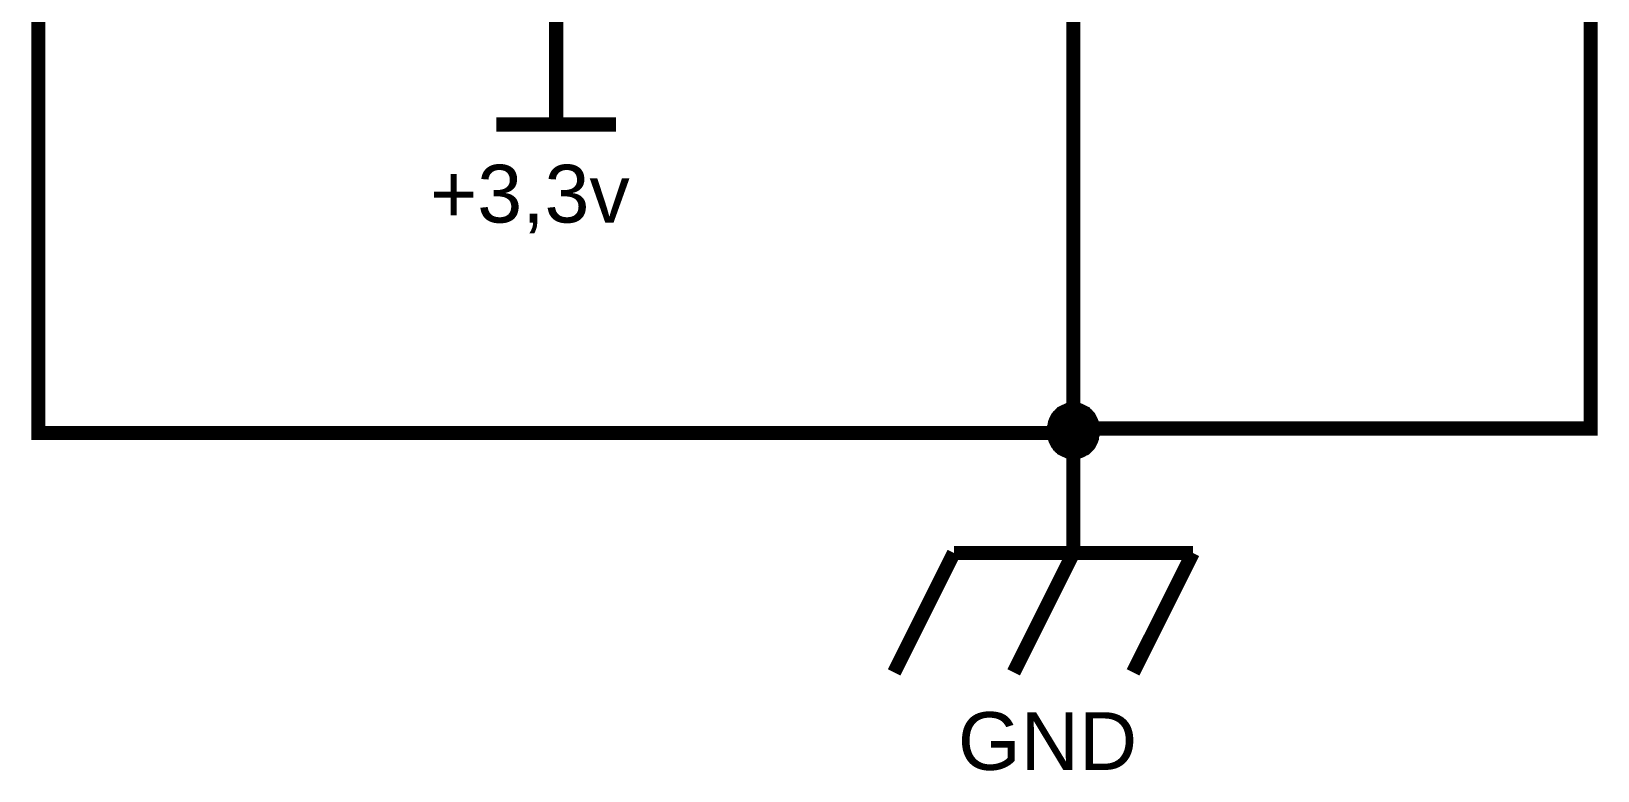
# Model space of a CAD drawing. Header units: millimetres. Extents: x 0 to 594, y 0 to 420.
# Drawn here: x 258.23 to 291.53, y 68.01 to 83.74 of the extents above; entities that cross this region are included whole.
import ezdxf

# ---------------------------------------------------------------- set-up
doc = ezdxf.new("R2010")
doc.units = ezdxf.units.MM
doc.layers.add('Sheet', color=255, linetype='Continuous')
doc.styles.get("Standard").update_dxf_attribs({"font": 'arial.ttf'})

msp = doc.modelspace()

# ---------------------------------------------------------------- linework, layer by layer
at = {"layer": 'Sheet', "color": 0}
for points, const_width in [([(258.383, 84.298), (258.383, 75.197), (280.385, 75.197), (280.385, 75.197), (280.385, 75.292), (291.38, 75.292), (291.38, 84.298)], 0.3), ([(269.389, 84.298), (269.389, 81.758)], 0.3), ([(280.385, 84.298), (280.385, 75.292)], 0.3), ([(268.119, 81.758), (270.659, 81.758)], 0.3), ([(279.877, 75.292), (279.877, 75.324), (279.877, 75.345), (279.887, 75.366), (279.887, 75.398), (279.898, 75.419), (279.898, 75.44), (279.909, 75.472), (279.919, 75.493), (279.93, 75.514), (279.94, 75.535), (279.951, 75.556), (279.961, 75.578), (279.983, 75.599), (279.993, 75.62), (280.014, 75.63), (280.025, 75.652), (280.046, 75.673), (280.067, 75.683), (280.078, 75.705), (280.099, 75.715), (280.12, 75.726), (280.141, 75.736), (280.163, 75.747), (280.194, 75.757), (280.215, 75.768), (280.237, 75.779), (280.258, 75.789), (280.279, 75.789), (280.311, 75.789), (280.332, 75.8), (280.364, 75.8), (280.385, 75.8)], 0.0991), ([(279.877, 75.292), (279.877, 75.324), (279.877, 75.345), (279.887, 75.366), (279.887, 75.398), (279.898, 75.419), (279.898, 75.44), (279.909, 75.472), (279.919, 75.493), (279.93, 75.514), (279.94, 75.535), (279.951, 75.556), (279.961, 75.578), (279.983, 75.599), (279.993, 75.62), (280.014, 75.63), (280.025, 75.652), (280.046, 75.673), (280.067, 75.683), (280.078, 75.705), (280.099, 75.715), (280.12, 75.726), (280.141, 75.736), (280.163, 75.747), (280.194, 75.757), (280.215, 75.768), (280.237, 75.779), (280.258, 75.789), (280.279, 75.789), (280.311, 75.789), (280.332, 75.8), (280.364, 75.8), (280.385, 75.8)], 0.0991), ([(279.877, 75.292), (279.877, 75.324), (279.877, 75.345), (279.887, 75.366), (279.887, 75.398), (279.898, 75.419), (279.898, 75.44), (279.909, 75.472), (279.919, 75.493), (279.93, 75.514), (279.94, 75.535), (279.951, 75.556), (279.961, 75.578), (279.983, 75.599), (279.993, 75.62), (280.014, 75.63), (280.025, 75.652), (280.046, 75.673), (280.067, 75.683), (280.078, 75.705), (280.099, 75.715), (280.12, 75.726), (280.141, 75.736), (280.163, 75.747), (280.194, 75.757), (280.215, 75.768), (280.237, 75.779), (280.258, 75.789), (280.279, 75.789), (280.311, 75.789), (280.332, 75.8), (280.364, 75.8), (280.385, 75.8)], 0.0991), ([(279.877, 75.292), (279.877, 75.324), (279.877, 75.345), (279.887, 75.366), (279.887, 75.398), (279.898, 75.419), (279.898, 75.44), (279.909, 75.472), (279.919, 75.493), (279.93, 75.514), (279.94, 75.535), (279.951, 75.556), (279.961, 75.578), (279.983, 75.599), (279.993, 75.62), (280.014, 75.63), (280.025, 75.652), (280.046, 75.673), (280.067, 75.683), (280.078, 75.705), (280.099, 75.715), (280.12, 75.726), (280.141, 75.736), (280.163, 75.747), (280.194, 75.757), (280.215, 75.768), (280.237, 75.779), (280.258, 75.789), (280.279, 75.789), (280.311, 75.789), (280.332, 75.8), (280.364, 75.8), (280.385, 75.8)], 0.0991), ([(279.877, 75.292), (279.877, 75.324), (279.877, 75.345), (279.887, 75.366), (279.887, 75.398), (279.898, 75.419), (279.898, 75.44), (279.909, 75.472), (279.919, 75.493), (279.93, 75.514), (279.94, 75.535), (279.951, 75.556), (279.961, 75.578), (279.983, 75.599), (279.993, 75.62), (280.014, 75.63), (280.025, 75.652), (280.046, 75.673), (280.067, 75.683), (280.078, 75.705), (280.099, 75.715), (280.12, 75.726), (280.141, 75.736), (280.163, 75.747), (280.194, 75.757), (280.215, 75.768), (280.237, 75.779), (280.258, 75.789), (280.279, 75.789), (280.311, 75.789), (280.332, 75.8), (280.364, 75.8), (280.385, 75.8)], 0.0991), ([(279.877, 75.292), (279.877, 75.324), (279.877, 75.345), (279.887, 75.366), (279.887, 75.398), (279.898, 75.419), (279.898, 75.44), (279.909, 75.472), (279.919, 75.493), (279.93, 75.514), (279.94, 75.535), (279.951, 75.556), (279.961, 75.578), (279.983, 75.599), (279.993, 75.62), (280.014, 75.63), (280.025, 75.652), (280.046, 75.673), (280.067, 75.683), (280.078, 75.705), (280.099, 75.715), (280.12, 75.726), (280.141, 75.736), (280.163, 75.747), (280.194, 75.757), (280.215, 75.768), (280.237, 75.779), (280.258, 75.789), (280.279, 75.789), (280.311, 75.789), (280.332, 75.8), (280.364, 75.8), (280.385, 75.8)], 0.0991), ([(279.877, 75.292), (279.877, 75.324), (279.877, 75.345), (279.887, 75.366), (279.887, 75.398), (279.898, 75.419), (279.898, 75.44), (279.909, 75.472), (279.919, 75.493), (279.93, 75.514), (279.94, 75.535), (279.951, 75.556), (279.961, 75.578), (279.983, 75.599), (279.993, 75.62), (280.014, 75.63), (280.025, 75.652), (280.046, 75.673), (280.067, 75.683), (280.078, 75.705), (280.099, 75.715), (280.12, 75.726), (280.141, 75.736), (280.163, 75.747), (280.194, 75.757), (280.215, 75.768), (280.237, 75.779), (280.258, 75.789), (280.279, 75.789), (280.311, 75.789), (280.332, 75.8), (280.364, 75.8), (280.385, 75.8)], 0.0991), ([(279.877, 75.292), (279.877, 75.324), (279.877, 75.345), (279.887, 75.366), (279.887, 75.398), (279.898, 75.419), (279.898, 75.44), (279.909, 75.472), (279.919, 75.493), (279.93, 75.514), (279.94, 75.535), (279.951, 75.556), (279.961, 75.578), (279.983, 75.599), (279.993, 75.62), (280.014, 75.63), (280.025, 75.652), (280.046, 75.673), (280.067, 75.683), (280.078, 75.705), (280.099, 75.715), (280.12, 75.726), (280.141, 75.736), (280.163, 75.747), (280.194, 75.757), (280.215, 75.768), (280.237, 75.779), (280.258, 75.789), (280.279, 75.789), (280.311, 75.789), (280.332, 75.8), (280.364, 75.8), (280.385, 75.8)], 0.0991), ([(279.877, 75.197), (279.877, 75.218), (279.877, 75.249), (279.887, 75.271), (279.887, 75.302), (279.898, 75.324), (279.898, 75.345), (279.909, 75.366), (279.919, 75.387), (279.93, 75.419), (279.94, 75.44), (279.951, 75.461), (279.961, 75.482), (279.983, 75.503), (279.993, 75.514), (280.014, 75.535), (280.025, 75.556), (280.046, 75.567), (280.067, 75.588), (280.078, 75.599), (280.099, 75.62), (280.12, 75.63), (280.141, 75.641), (280.163, 75.652), (280.194, 75.662), (280.215, 75.673), (280.237, 75.683), (280.258, 75.683), (280.279, 75.694), (280.311, 75.694), (280.332, 75.705), (280.364, 75.705), (280.385, 75.705)], 0.0991), ([(279.877, 75.197), (279.877, 75.218), (279.877, 75.249), (279.887, 75.271), (279.887, 75.302), (279.898, 75.324), (279.898, 75.345), (279.909, 75.366), (279.919, 75.387), (279.93, 75.419), (279.94, 75.44), (279.951, 75.461), (279.961, 75.482), (279.983, 75.503), (279.993, 75.514), (280.014, 75.535), (280.025, 75.556), (280.046, 75.567), (280.067, 75.588), (280.078, 75.599), (280.099, 75.62), (280.12, 75.63), (280.141, 75.641), (280.163, 75.652), (280.194, 75.662), (280.215, 75.673), (280.237, 75.683), (280.258, 75.683), (280.279, 75.694), (280.311, 75.694), (280.332, 75.705), (280.364, 75.705), (280.385, 75.705)], 0.0991), ([(279.877, 75.197), (279.877, 75.218), (279.877, 75.249), (279.887, 75.271), (279.887, 75.302), (279.898, 75.324), (279.898, 75.345), (279.909, 75.366), (279.919, 75.387), (279.93, 75.419), (279.94, 75.44), (279.951, 75.461), (279.961, 75.482), (279.983, 75.503), (279.993, 75.514), (280.014, 75.535), (280.025, 75.556), (280.046, 75.567), (280.067, 75.588), (280.078, 75.599), (280.099, 75.62), (280.12, 75.63), (280.141, 75.641), (280.163, 75.652), (280.194, 75.662), (280.215, 75.673), (280.237, 75.683), (280.258, 75.683), (280.279, 75.694), (280.311, 75.694), (280.332, 75.705), (280.364, 75.705), (280.385, 75.705)], 0.0991), ([(279.877, 75.197), (279.877, 75.218), (279.877, 75.249), (279.887, 75.271), (279.887, 75.302), (279.898, 75.324), (279.898, 75.345), (279.909, 75.366), (279.919, 75.387), (279.93, 75.419), (279.94, 75.44), (279.951, 75.461), (279.961, 75.482), (279.983, 75.503), (279.993, 75.514), (280.014, 75.535), (280.025, 75.556), (280.046, 75.567), (280.067, 75.588), (280.078, 75.599), (280.099, 75.62), (280.12, 75.63), (280.141, 75.641), (280.163, 75.652), (280.194, 75.662), (280.215, 75.673), (280.237, 75.683), (280.258, 75.683), (280.279, 75.694), (280.311, 75.694), (280.332, 75.705), (280.364, 75.705), (280.385, 75.705)], 0.0991), ([(279.877, 75.197), (279.877, 75.218), (279.877, 75.249), (279.887, 75.271), (279.887, 75.302), (279.898, 75.324), (279.898, 75.345), (279.909, 75.366), (279.919, 75.387), (279.93, 75.419), (279.94, 75.44), (279.951, 75.461), (279.961, 75.482), (279.983, 75.503), (279.993, 75.514), (280.014, 75.535), (280.025, 75.556), (280.046, 75.567), (280.067, 75.588), (280.078, 75.599), (280.099, 75.62), (280.12, 75.63), (280.141, 75.641), (280.163, 75.652), (280.194, 75.662), (280.215, 75.673), (280.237, 75.683), (280.258, 75.683), (280.279, 75.694), (280.311, 75.694), (280.332, 75.705), (280.364, 75.705), (280.385, 75.705)], 0.0991), ([(279.877, 75.197), (279.877, 75.218), (279.877, 75.249), (279.887, 75.271), (279.887, 75.302), (279.898, 75.324), (279.898, 75.345), (279.909, 75.366), (279.919, 75.387), (279.93, 75.419), (279.94, 75.44), (279.951, 75.461), (279.961, 75.482), (279.983, 75.503), (279.993, 75.514), (280.014, 75.535), (280.025, 75.556), (280.046, 75.567), (280.067, 75.588), (280.078, 75.599), (280.099, 75.62), (280.12, 75.63), (280.141, 75.641), (280.163, 75.652), (280.194, 75.662), (280.215, 75.673), (280.237, 75.683), (280.258, 75.683), (280.279, 75.694), (280.311, 75.694), (280.332, 75.705), (280.364, 75.705), (280.385, 75.705)], 0.0991), ([(279.877, 75.197), (279.877, 75.218), (279.877, 75.249), (279.887, 75.271), (279.887, 75.302), (279.898, 75.324), (279.898, 75.345), (279.909, 75.366), (279.919, 75.387), (279.93, 75.419), (279.94, 75.44), (279.951, 75.461), (279.961, 75.482), (279.983, 75.503), (279.993, 75.514), (280.014, 75.535), (280.025, 75.556), (280.046, 75.567), (280.067, 75.588), (280.078, 75.599), (280.099, 75.62), (280.12, 75.63), (280.141, 75.641), (280.163, 75.652), (280.194, 75.662), (280.215, 75.673), (280.237, 75.683), (280.258, 75.683), (280.279, 75.694), (280.311, 75.694), (280.332, 75.705), (280.364, 75.705), (280.385, 75.705)], 0.0991), ([(279.877, 75.197), (279.877, 75.218), (279.877, 75.249), (279.887, 75.271), (279.887, 75.302), (279.898, 75.324), (279.898, 75.345), (279.909, 75.366), (279.919, 75.387), (279.93, 75.419), (279.94, 75.44), (279.951, 75.461), (279.961, 75.482), (279.983, 75.503), (279.993, 75.514), (280.014, 75.535), (280.025, 75.556), (280.046, 75.567), (280.067, 75.588), (280.078, 75.599), (280.099, 75.62), (280.12, 75.63), (280.141, 75.641), (280.163, 75.652), (280.194, 75.662), (280.215, 75.673), (280.237, 75.683), (280.258, 75.683), (280.279, 75.694), (280.311, 75.694), (280.332, 75.705), (280.364, 75.705), (280.385, 75.705)], 0.0991), ([(280.385, 75.8), (280.385, 75.8)], 0.0991), ([(280.385, 75.8), (280.417, 75.8), (280.438, 75.8), (280.459, 75.789), (280.491, 75.789), (280.512, 75.789), (280.533, 75.779), (280.565, 75.768), (280.586, 75.757), (280.607, 75.747), (280.628, 75.736), (280.649, 75.726), (280.671, 75.715), (280.692, 75.705), (280.713, 75.683), (280.723, 75.673), (280.745, 75.652), (280.766, 75.63), (280.776, 75.62), (280.797, 75.599), (280.808, 75.578), (280.819, 75.556), (280.829, 75.535), (280.84, 75.514), (280.85, 75.493), (280.861, 75.472), (280.872, 75.44), (280.882, 75.419), (280.882, 75.398), (280.882, 75.366), (280.893, 75.345), (280.893, 75.324), (280.893, 75.292)], 0.0991), ([(280.385, 75.8), (280.385, 75.8)], 0.0991), ([(280.385, 75.8), (280.417, 75.8), (280.438, 75.8), (280.459, 75.789), (280.491, 75.789), (280.512, 75.789), (280.533, 75.779), (280.565, 75.768), (280.586, 75.757), (280.607, 75.747), (280.628, 75.736), (280.649, 75.726), (280.671, 75.715), (280.692, 75.705), (280.713, 75.683), (280.723, 75.673), (280.745, 75.652), (280.766, 75.63), (280.776, 75.62), (280.797, 75.599), (280.808, 75.578), (280.819, 75.556), (280.829, 75.535), (280.84, 75.514), (280.85, 75.493), (280.861, 75.472), (280.872, 75.44), (280.882, 75.419), (280.882, 75.398), (280.882, 75.366), (280.893, 75.345), (280.893, 75.324), (280.893, 75.292)], 0.0991), ([(280.385, 75.8), (280.385, 75.8)], 0.0991), ([(280.385, 75.8), (280.417, 75.8), (280.438, 75.8), (280.459, 75.789), (280.491, 75.789), (280.512, 75.789), (280.533, 75.779), (280.565, 75.768), (280.586, 75.757), (280.607, 75.747), (280.628, 75.736), (280.649, 75.726), (280.671, 75.715), (280.692, 75.705), (280.713, 75.683), (280.723, 75.673), (280.745, 75.652), (280.766, 75.63), (280.776, 75.62), (280.797, 75.599), (280.808, 75.578), (280.819, 75.556), (280.829, 75.535), (280.84, 75.514), (280.85, 75.493), (280.861, 75.472), (280.872, 75.44), (280.882, 75.419), (280.882, 75.398), (280.882, 75.366), (280.893, 75.345), (280.893, 75.324), (280.893, 75.292)], 0.0991), ([(280.385, 75.8), (280.385, 75.8)], 0.0991), ([(280.385, 75.8), (280.417, 75.8), (280.438, 75.8), (280.459, 75.789), (280.491, 75.789), (280.512, 75.789), (280.533, 75.779), (280.565, 75.768), (280.586, 75.757), (280.607, 75.747), (280.628, 75.736), (280.649, 75.726), (280.671, 75.715), (280.692, 75.705), (280.713, 75.683), (280.723, 75.673), (280.745, 75.652), (280.766, 75.63), (280.776, 75.62), (280.797, 75.599), (280.808, 75.578), (280.819, 75.556), (280.829, 75.535), (280.84, 75.514), (280.85, 75.493), (280.861, 75.472), (280.872, 75.44), (280.882, 75.419), (280.882, 75.398), (280.882, 75.366), (280.893, 75.345), (280.893, 75.324), (280.893, 75.292)], 0.0991), ([(280.385, 75.8), (280.385, 75.8)], 0.0991), ([(280.385, 75.8), (280.417, 75.8), (280.438, 75.8), (280.459, 75.789), (280.491, 75.789), (280.512, 75.789), (280.533, 75.779), (280.565, 75.768), (280.586, 75.757), (280.607, 75.747), (280.628, 75.736), (280.649, 75.726), (280.671, 75.715), (280.692, 75.705), (280.713, 75.683), (280.723, 75.673), (280.745, 75.652), (280.766, 75.63), (280.776, 75.62), (280.797, 75.599), (280.808, 75.578), (280.819, 75.556), (280.829, 75.535), (280.84, 75.514), (280.85, 75.493), (280.861, 75.472), (280.872, 75.44), (280.882, 75.419), (280.882, 75.398), (280.882, 75.366), (280.893, 75.345), (280.893, 75.324), (280.893, 75.292)], 0.0991), ([(280.385, 75.8), (280.385, 75.8)], 0.0991), ([(280.385, 75.8), (280.417, 75.8), (280.438, 75.8), (280.459, 75.789), (280.491, 75.789), (280.512, 75.789), (280.533, 75.779), (280.565, 75.768), (280.586, 75.757), (280.607, 75.747), (280.628, 75.736), (280.649, 75.726), (280.671, 75.715), (280.692, 75.705), (280.713, 75.683), (280.723, 75.673), (280.745, 75.652), (280.766, 75.63), (280.776, 75.62), (280.797, 75.599), (280.808, 75.578), (280.819, 75.556), (280.829, 75.535), (280.84, 75.514), (280.85, 75.493), (280.861, 75.472), (280.872, 75.44), (280.882, 75.419), (280.882, 75.398), (280.882, 75.366), (280.893, 75.345), (280.893, 75.324), (280.893, 75.292)], 0.0991), ([(280.385, 75.8), (280.385, 75.8)], 0.0991), ([(280.385, 75.8), (280.417, 75.8), (280.438, 75.8), (280.459, 75.789), (280.491, 75.789), (280.512, 75.789), (280.533, 75.779), (280.565, 75.768), (280.586, 75.757), (280.607, 75.747), (280.628, 75.736), (280.649, 75.726), (280.671, 75.715), (280.692, 75.705), (280.713, 75.683), (280.723, 75.673), (280.745, 75.652), (280.766, 75.63), (280.776, 75.62), (280.797, 75.599), (280.808, 75.578), (280.819, 75.556), (280.829, 75.535), (280.84, 75.514), (280.85, 75.493), (280.861, 75.472), (280.872, 75.44), (280.882, 75.419), (280.882, 75.398), (280.882, 75.366), (280.893, 75.345), (280.893, 75.324), (280.893, 75.292)], 0.0991), ([(280.385, 75.8), (280.385, 75.8)], 0.0991), ([(280.385, 75.8), (280.417, 75.8), (280.438, 75.8), (280.459, 75.789), (280.491, 75.789), (280.512, 75.789), (280.533, 75.779), (280.565, 75.768), (280.586, 75.757), (280.607, 75.747), (280.628, 75.736), (280.649, 75.726), (280.671, 75.715), (280.692, 75.705), (280.713, 75.683), (280.723, 75.673), (280.745, 75.652), (280.766, 75.63), (280.776, 75.62), (280.797, 75.599), (280.808, 75.578), (280.819, 75.556), (280.829, 75.535), (280.84, 75.514), (280.85, 75.493), (280.861, 75.472), (280.872, 75.44), (280.882, 75.419), (280.882, 75.398), (280.882, 75.366), (280.893, 75.345), (280.893, 75.324), (280.893, 75.292)], 0.0991), ([(280.385, 75.705), (280.385, 75.705)], 0.0991), ([(280.385, 75.705), (280.417, 75.705), (280.438, 75.705), (280.459, 75.694), (280.491, 75.694), (280.512, 75.683), (280.533, 75.683), (280.565, 75.673), (280.586, 75.662), (280.607, 75.652), (280.628, 75.641), (280.649, 75.63), (280.671, 75.62), (280.692, 75.599), (280.713, 75.588), (280.723, 75.567), (280.745, 75.556), (280.766, 75.535), (280.776, 75.514), (280.797, 75.503), (280.808, 75.482), (280.819, 75.461), (280.829, 75.44), (280.84, 75.419), (280.85, 75.387), (280.861, 75.366), (280.872, 75.345), (280.882, 75.324), (280.882, 75.302), (280.882, 75.271), (280.893, 75.249), (280.893, 75.218), (280.893, 75.197)], 0.0991), ([(280.385, 75.705), (280.385, 75.705)], 0.0991), ([(280.385, 75.705), (280.417, 75.705), (280.438, 75.705), (280.459, 75.694), (280.491, 75.694), (280.512, 75.683), (280.533, 75.683), (280.565, 75.673), (280.586, 75.662), (280.607, 75.652), (280.628, 75.641), (280.649, 75.63), (280.671, 75.62), (280.692, 75.599), (280.713, 75.588), (280.723, 75.567), (280.745, 75.556), (280.766, 75.535), (280.776, 75.514), (280.797, 75.503), (280.808, 75.482), (280.819, 75.461), (280.829, 75.44), (280.84, 75.419), (280.85, 75.387), (280.861, 75.366), (280.872, 75.345), (280.882, 75.324), (280.882, 75.302), (280.882, 75.271), (280.893, 75.249), (280.893, 75.218), (280.893, 75.197)], 0.0991), ([(280.385, 75.705), (280.385, 75.705)], 0.0991), ([(280.385, 75.705), (280.417, 75.705), (280.438, 75.705), (280.459, 75.694), (280.491, 75.694), (280.512, 75.683), (280.533, 75.683), (280.565, 75.673), (280.586, 75.662), (280.607, 75.652), (280.628, 75.641), (280.649, 75.63), (280.671, 75.62), (280.692, 75.599), (280.713, 75.588), (280.723, 75.567), (280.745, 75.556), (280.766, 75.535), (280.776, 75.514), (280.797, 75.503), (280.808, 75.482), (280.819, 75.461), (280.829, 75.44), (280.84, 75.419), (280.85, 75.387), (280.861, 75.366), (280.872, 75.345), (280.882, 75.324), (280.882, 75.302), (280.882, 75.271), (280.893, 75.249), (280.893, 75.218), (280.893, 75.197)], 0.0991), ([(280.385, 75.705), (280.385, 75.705)], 0.0991), ([(280.385, 75.705), (280.417, 75.705), (280.438, 75.705), (280.459, 75.694), (280.491, 75.694), (280.512, 75.683), (280.533, 75.683), (280.565, 75.673), (280.586, 75.662), (280.607, 75.652), (280.628, 75.641), (280.649, 75.63), (280.671, 75.62), (280.692, 75.599), (280.713, 75.588), (280.723, 75.567), (280.745, 75.556), (280.766, 75.535), (280.776, 75.514), (280.797, 75.503), (280.808, 75.482), (280.819, 75.461), (280.829, 75.44), (280.84, 75.419), (280.85, 75.387), (280.861, 75.366), (280.872, 75.345), (280.882, 75.324), (280.882, 75.302), (280.882, 75.271), (280.893, 75.249), (280.893, 75.218), (280.893, 75.197)], 0.0991), ([(280.385, 75.705), (280.385, 75.705)], 0.0991), ([(280.385, 75.705), (280.417, 75.705), (280.438, 75.705), (280.459, 75.694), (280.491, 75.694), (280.512, 75.683), (280.533, 75.683), (280.565, 75.673), (280.586, 75.662), (280.607, 75.652), (280.628, 75.641), (280.649, 75.63), (280.671, 75.62), (280.692, 75.599), (280.713, 75.588), (280.723, 75.567), (280.745, 75.556), (280.766, 75.535), (280.776, 75.514), (280.797, 75.503), (280.808, 75.482), (280.819, 75.461), (280.829, 75.44), (280.84, 75.419), (280.85, 75.387), (280.861, 75.366), (280.872, 75.345), (280.882, 75.324), (280.882, 75.302), (280.882, 75.271), (280.893, 75.249), (280.893, 75.218), (280.893, 75.197)], 0.0991), ([(280.385, 75.705), (280.385, 75.705)], 0.0991), ([(280.385, 75.705), (280.417, 75.705), (280.438, 75.705), (280.459, 75.694), (280.491, 75.694), (280.512, 75.683), (280.533, 75.683), (280.565, 75.673), (280.586, 75.662), (280.607, 75.652), (280.628, 75.641), (280.649, 75.63), (280.671, 75.62), (280.692, 75.599), (280.713, 75.588), (280.723, 75.567), (280.745, 75.556), (280.766, 75.535), (280.776, 75.514), (280.797, 75.503), (280.808, 75.482), (280.819, 75.461), (280.829, 75.44), (280.84, 75.419), (280.85, 75.387), (280.861, 75.366), (280.872, 75.345), (280.882, 75.324), (280.882, 75.302), (280.882, 75.271), (280.893, 75.249), (280.893, 75.218), (280.893, 75.197)], 0.0991), ([(280.385, 75.705), (280.385, 75.705)], 0.0991), ([(280.385, 75.705), (280.417, 75.705), (280.438, 75.705), (280.459, 75.694), (280.491, 75.694), (280.512, 75.683), (280.533, 75.683), (280.565, 75.673), (280.586, 75.662), (280.607, 75.652), (280.628, 75.641), (280.649, 75.63), (280.671, 75.62), (280.692, 75.599), (280.713, 75.588), (280.723, 75.567), (280.745, 75.556), (280.766, 75.535), (280.776, 75.514), (280.797, 75.503), (280.808, 75.482), (280.819, 75.461), (280.829, 75.44), (280.84, 75.419), (280.85, 75.387), (280.861, 75.366), (280.872, 75.345), (280.882, 75.324), (280.882, 75.302), (280.882, 75.271), (280.893, 75.249), (280.893, 75.218), (280.893, 75.197)], 0.0991), ([(280.385, 75.705), (280.385, 75.705)], 0.0991), ([(280.385, 75.705), (280.417, 75.705), (280.438, 75.705), (280.459, 75.694), (280.491, 75.694), (280.512, 75.683), (280.533, 75.683), (280.565, 75.673), (280.586, 75.662), (280.607, 75.652), (280.628, 75.641), (280.649, 75.63), (280.671, 75.62), (280.692, 75.599), (280.713, 75.588), (280.723, 75.567), (280.745, 75.556), (280.766, 75.535), (280.776, 75.514), (280.797, 75.503), (280.808, 75.482), (280.819, 75.461), (280.829, 75.44), (280.84, 75.419), (280.85, 75.387), (280.861, 75.366), (280.872, 75.345), (280.882, 75.324), (280.882, 75.302), (280.882, 75.271), (280.893, 75.249), (280.893, 75.218), (280.893, 75.197)], 0.0991), ([(280.385, 74.784), (280.364, 74.784), (280.332, 74.784), (280.311, 74.794), (280.279, 74.794), (280.258, 74.805), (280.237, 74.805), (280.215, 74.816), (280.194, 74.826), (280.163, 74.837), (280.141, 74.847), (280.12, 74.858), (280.099, 74.868), (280.078, 74.89), (280.067, 74.9), (280.046, 74.921), (280.025, 74.932), (280.014, 74.953), (279.993, 74.974), (279.983, 74.985), (279.961, 75.006), (279.951, 75.027), (279.94, 75.048), (279.93, 75.07), (279.919, 75.101), (279.909, 75.122), (279.898, 75.144), (279.898, 75.165), (279.887, 75.186), (279.887, 75.218), (279.877, 75.239), (279.877, 75.271), (279.877, 75.292)], 0.0991), ([(279.877, 75.292), (279.877, 75.292)], 0.0991), ([(280.385, 74.784), (280.364, 74.784), (280.332, 74.784), (280.311, 74.794), (280.279, 74.794), (280.258, 74.805), (280.237, 74.805), (280.215, 74.816), (280.194, 74.826), (280.163, 74.837), (280.141, 74.847), (280.12, 74.858), (280.099, 74.868), (280.078, 74.89), (280.067, 74.9), (280.046, 74.921), (280.025, 74.932), (280.014, 74.953), (279.993, 74.974), (279.983, 74.985), (279.961, 75.006), (279.951, 75.027), (279.94, 75.048), (279.93, 75.07), (279.919, 75.101), (279.909, 75.122), (279.898, 75.144), (279.898, 75.165), (279.887, 75.186), (279.887, 75.218), (279.877, 75.239), (279.877, 75.271), (279.877, 75.292)], 0.0991), ([(279.877, 75.292), (279.877, 75.292)], 0.0991), ([(280.385, 74.784), (280.364, 74.784), (280.332, 74.784), (280.311, 74.794), (280.279, 74.794), (280.258, 74.805), (280.237, 74.805), (280.215, 74.816), (280.194, 74.826), (280.163, 74.837), (280.141, 74.847), (280.12, 74.858), (280.099, 74.868), (280.078, 74.89), (280.067, 74.9), (280.046, 74.921), (280.025, 74.932), (280.014, 74.953), (279.993, 74.974), (279.983, 74.985), (279.961, 75.006), (279.951, 75.027), (279.94, 75.048), (279.93, 75.07), (279.919, 75.101), (279.909, 75.122), (279.898, 75.144), (279.898, 75.165), (279.887, 75.186), (279.887, 75.218), (279.877, 75.239), (279.877, 75.271), (279.877, 75.292)], 0.0991), ([(279.877, 75.292), (279.877, 75.292)], 0.0991), ([(280.385, 74.784), (280.364, 74.784), (280.332, 74.784), (280.311, 74.794), (280.279, 74.794), (280.258, 74.805), (280.237, 74.805), (280.215, 74.816), (280.194, 74.826), (280.163, 74.837), (280.141, 74.847), (280.12, 74.858), (280.099, 74.868), (280.078, 74.89), (280.067, 74.9), (280.046, 74.921), (280.025, 74.932), (280.014, 74.953), (279.993, 74.974), (279.983, 74.985), (279.961, 75.006), (279.951, 75.027), (279.94, 75.048), (279.93, 75.07), (279.919, 75.101), (279.909, 75.122), (279.898, 75.144), (279.898, 75.165), (279.887, 75.186), (279.887, 75.218), (279.877, 75.239), (279.877, 75.271), (279.877, 75.292)], 0.0991), ([(279.877, 75.292), (279.877, 75.292)], 0.0991), ([(280.385, 74.784), (280.364, 74.784), (280.332, 74.784), (280.311, 74.794), (280.279, 74.794), (280.258, 74.805), (280.237, 74.805), (280.215, 74.816), (280.194, 74.826), (280.163, 74.837), (280.141, 74.847), (280.12, 74.858), (280.099, 74.868), (280.078, 74.89), (280.067, 74.9), (280.046, 74.921), (280.025, 74.932), (280.014, 74.953), (279.993, 74.974), (279.983, 74.985), (279.961, 75.006), (279.951, 75.027), (279.94, 75.048), (279.93, 75.07), (279.919, 75.101), (279.909, 75.122), (279.898, 75.144), (279.898, 75.165), (279.887, 75.186), (279.887, 75.218), (279.877, 75.239), (279.877, 75.271), (279.877, 75.292)], 0.0991), ([(279.877, 75.292), (279.877, 75.292)], 0.0991), ([(280.385, 74.784), (280.364, 74.784), (280.332, 74.784), (280.311, 74.794), (280.279, 74.794), (280.258, 74.805), (280.237, 74.805), (280.215, 74.816), (280.194, 74.826), (280.163, 74.837), (280.141, 74.847), (280.12, 74.858), (280.099, 74.868), (280.078, 74.89), (280.067, 74.9), (280.046, 74.921), (280.025, 74.932), (280.014, 74.953), (279.993, 74.974), (279.983, 74.985), (279.961, 75.006), (279.951, 75.027), (279.94, 75.048), (279.93, 75.07), (279.919, 75.101), (279.909, 75.122), (279.898, 75.144), (279.898, 75.165), (279.887, 75.186), (279.887, 75.218), (279.877, 75.239), (279.877, 75.271), (279.877, 75.292)], 0.0991), ([(279.877, 75.292), (279.877, 75.292)], 0.0991), ([(280.385, 74.784), (280.364, 74.784), (280.332, 74.784), (280.311, 74.794), (280.279, 74.794), (280.258, 74.805), (280.237, 74.805), (280.215, 74.816), (280.194, 74.826), (280.163, 74.837), (280.141, 74.847), (280.12, 74.858), (280.099, 74.868), (280.078, 74.89), (280.067, 74.9), (280.046, 74.921), (280.025, 74.932), (280.014, 74.953), (279.993, 74.974), (279.983, 74.985), (279.961, 75.006), (279.951, 75.027), (279.94, 75.048), (279.93, 75.07), (279.919, 75.101), (279.909, 75.122), (279.898, 75.144), (279.898, 75.165), (279.887, 75.186), (279.887, 75.218), (279.877, 75.239), (279.877, 75.271), (279.877, 75.292)], 0.0991), ([(279.877, 75.292), (279.877, 75.292)], 0.0991), ([(280.385, 74.784), (280.364, 74.784), (280.332, 74.784), (280.311, 74.794), (280.279, 74.794), (280.258, 74.805), (280.237, 74.805), (280.215, 74.816), (280.194, 74.826), (280.163, 74.837), (280.141, 74.847), (280.12, 74.858), (280.099, 74.868), (280.078, 74.89), (280.067, 74.9), (280.046, 74.921), (280.025, 74.932), (280.014, 74.953), (279.993, 74.974), (279.983, 74.985), (279.961, 75.006), (279.951, 75.027), (279.94, 75.048), (279.93, 75.07), (279.919, 75.101), (279.909, 75.122), (279.898, 75.144), (279.898, 75.165), (279.887, 75.186), (279.887, 75.218), (279.877, 75.239), (279.877, 75.271), (279.877, 75.292)], 0.0991), ([(279.877, 75.292), (279.877, 75.292)], 0.0991), ([(280.385, 75.186), (280.385, 72.646)], 0.3), ([(280.893, 75.292), (280.893, 75.271), (280.893, 75.239), (280.882, 75.218), (280.882, 75.186), (280.882, 75.165), (280.872, 75.144), (280.861, 75.122), (280.85, 75.101), (280.84, 75.07), (280.829, 75.048), (280.819, 75.027), (280.808, 75.006), (280.797, 74.985), (280.776, 74.974), (280.766, 74.953), (280.745, 74.932), (280.723, 74.921), (280.713, 74.9), (280.692, 74.89), (280.671, 74.868), (280.649, 74.858), (280.628, 74.847), (280.607, 74.837), (280.586, 74.826), (280.565, 74.816), (280.533, 74.805), (280.512, 74.805), (280.491, 74.794), (280.459, 74.794), (280.438, 74.784), (280.417, 74.784), (280.385, 74.784)], 0.0991), ([(280.893, 75.292), (280.893, 75.271), (280.893, 75.239), (280.882, 75.218), (280.882, 75.186), (280.882, 75.165), (280.872, 75.144), (280.861, 75.122), (280.85, 75.101), (280.84, 75.07), (280.829, 75.048), (280.819, 75.027), (280.808, 75.006), (280.797, 74.985), (280.776, 74.974), (280.766, 74.953), (280.745, 74.932), (280.723, 74.921), (280.713, 74.9), (280.692, 74.89), (280.671, 74.868), (280.649, 74.858), (280.628, 74.847), (280.607, 74.837), (280.586, 74.826), (280.565, 74.816), (280.533, 74.805), (280.512, 74.805), (280.491, 74.794), (280.459, 74.794), (280.438, 74.784), (280.417, 74.784), (280.385, 74.784)], 0.0991), ([(280.893, 75.292), (280.893, 75.271), (280.893, 75.239), (280.882, 75.218), (280.882, 75.186), (280.882, 75.165), (280.872, 75.144), (280.861, 75.122), (280.85, 75.101), (280.84, 75.07), (280.829, 75.048), (280.819, 75.027), (280.808, 75.006), (280.797, 74.985), (280.776, 74.974), (280.766, 74.953), (280.745, 74.932), (280.723, 74.921), (280.713, 74.9), (280.692, 74.89), (280.671, 74.868), (280.649, 74.858), (280.628, 74.847), (280.607, 74.837), (280.586, 74.826), (280.565, 74.816), (280.533, 74.805), (280.512, 74.805), (280.491, 74.794), (280.459, 74.794), (280.438, 74.784), (280.417, 74.784), (280.385, 74.784)], 0.0991), ([(280.893, 75.292), (280.893, 75.271), (280.893, 75.239), (280.882, 75.218), (280.882, 75.186), (280.882, 75.165), (280.872, 75.144), (280.861, 75.122), (280.85, 75.101), (280.84, 75.07), (280.829, 75.048), (280.819, 75.027), (280.808, 75.006), (280.797, 74.985), (280.776, 74.974), (280.766, 74.953), (280.745, 74.932), (280.723, 74.921), (280.713, 74.9), (280.692, 74.89), (280.671, 74.868), (280.649, 74.858), (280.628, 74.847), (280.607, 74.837), (280.586, 74.826), (280.565, 74.816), (280.533, 74.805), (280.512, 74.805), (280.491, 74.794), (280.459, 74.794), (280.438, 74.784), (280.417, 74.784), (280.385, 74.784)], 0.0991), ([(280.893, 75.292), (280.893, 75.271), (280.893, 75.239), (280.882, 75.218), (280.882, 75.186), (280.882, 75.165), (280.872, 75.144), (280.861, 75.122), (280.85, 75.101), (280.84, 75.07), (280.829, 75.048), (280.819, 75.027), (280.808, 75.006), (280.797, 74.985), (280.776, 74.974), (280.766, 74.953), (280.745, 74.932), (280.723, 74.921), (280.713, 74.9), (280.692, 74.89), (280.671, 74.868), (280.649, 74.858), (280.628, 74.847), (280.607, 74.837), (280.586, 74.826), (280.565, 74.816), (280.533, 74.805), (280.512, 74.805), (280.491, 74.794), (280.459, 74.794), (280.438, 74.784), (280.417, 74.784), (280.385, 74.784)], 0.0991), ([(280.893, 75.292), (280.893, 75.271), (280.893, 75.239), (280.882, 75.218), (280.882, 75.186), (280.882, 75.165), (280.872, 75.144), (280.861, 75.122), (280.85, 75.101), (280.84, 75.07), (280.829, 75.048), (280.819, 75.027), (280.808, 75.006), (280.797, 74.985), (280.776, 74.974), (280.766, 74.953), (280.745, 74.932), (280.723, 74.921), (280.713, 74.9), (280.692, 74.89), (280.671, 74.868), (280.649, 74.858), (280.628, 74.847), (280.607, 74.837), (280.586, 74.826), (280.565, 74.816), (280.533, 74.805), (280.512, 74.805), (280.491, 74.794), (280.459, 74.794), (280.438, 74.784), (280.417, 74.784), (280.385, 74.784)], 0.0991), ([(280.893, 75.292), (280.893, 75.271), (280.893, 75.239), (280.882, 75.218), (280.882, 75.186), (280.882, 75.165), (280.872, 75.144), (280.861, 75.122), (280.85, 75.101), (280.84, 75.07), (280.829, 75.048), (280.819, 75.027), (280.808, 75.006), (280.797, 74.985), (280.776, 74.974), (280.766, 74.953), (280.745, 74.932), (280.723, 74.921), (280.713, 74.9), (280.692, 74.89), (280.671, 74.868), (280.649, 74.858), (280.628, 74.847), (280.607, 74.837), (280.586, 74.826), (280.565, 74.816), (280.533, 74.805), (280.512, 74.805), (280.491, 74.794), (280.459, 74.794), (280.438, 74.784), (280.417, 74.784), (280.385, 74.784)], 0.0991), ([(280.893, 75.292), (280.893, 75.271), (280.893, 75.239), (280.882, 75.218), (280.882, 75.186), (280.882, 75.165), (280.872, 75.144), (280.861, 75.122), (280.85, 75.101), (280.84, 75.07), (280.829, 75.048), (280.819, 75.027), (280.808, 75.006), (280.797, 74.985), (280.776, 74.974), (280.766, 74.953), (280.745, 74.932), (280.723, 74.921), (280.713, 74.9), (280.692, 74.89), (280.671, 74.868), (280.649, 74.858), (280.628, 74.847), (280.607, 74.837), (280.586, 74.826), (280.565, 74.816), (280.533, 74.805), (280.512, 74.805), (280.491, 74.794), (280.459, 74.794), (280.438, 74.784), (280.417, 74.784), (280.385, 74.784)], 0.0991), ([(280.893, 75.292), (280.893, 75.292), (280.893, 75.292), (280.893, 75.292), (280.893, 75.292), (280.893, 75.292), (280.893, 75.292), (280.893, 75.292), (280.893, 75.292), (280.893, 75.292), (280.893, 75.292), (280.893, 75.292), (280.893, 75.292), (280.893, 75.292), (280.893, 75.292), (280.893, 75.292), (280.893, 75.292), (280.893, 75.292), (280.893, 75.292), (280.893, 75.292), (280.893, 75.292), (280.893, 75.292), (280.893, 75.292), (280.893, 75.292), (280.893, 75.292), (280.893, 75.292), (280.893, 75.292), (280.893, 75.292), (280.893, 75.292), (280.893, 75.292), (280.893, 75.292), (280.893, 75.292), (280.893, 75.292)], 0.0991), ([(280.893, 75.292), (280.893, 75.292)], 0.0991), ([(280.893, 75.292), (280.893, 75.292), (280.893, 75.292), (280.893, 75.292), (280.893, 75.292), (280.893, 75.292), (280.893, 75.292), (280.893, 75.292), (280.893, 75.292), (280.893, 75.292), (280.893, 75.292), (280.893, 75.292), (280.893, 75.292), (280.893, 75.292), (280.893, 75.292), (280.893, 75.292), (280.893, 75.292), (280.893, 75.292), (280.893, 75.292), (280.893, 75.292), (280.893, 75.292), (280.893, 75.292), (280.893, 75.292), (280.893, 75.292), (280.893, 75.292), (280.893, 75.292), (280.893, 75.292), (280.893, 75.292), (280.893, 75.292), (280.893, 75.292), (280.893, 75.292), (280.893, 75.292), (280.893, 75.292)], 0.0991), ([(280.893, 75.292), (280.893, 75.292)], 0.0991), ([(280.893, 75.292), (280.893, 75.292), (280.893, 75.292), (280.893, 75.292), (280.893, 75.292), (280.893, 75.292), (280.893, 75.292), (280.893, 75.292), (280.893, 75.292), (280.893, 75.292), (280.893, 75.292), (280.893, 75.292), (280.893, 75.292), (280.893, 75.292), (280.893, 75.292), (280.893, 75.292), (280.893, 75.292), (280.893, 75.292), (280.893, 75.292), (280.893, 75.292), (280.893, 75.292), (280.893, 75.292), (280.893, 75.292), (280.893, 75.292), (280.893, 75.292), (280.893, 75.292), (280.893, 75.292), (280.893, 75.292), (280.893, 75.292), (280.893, 75.292), (280.893, 75.292), (280.893, 75.292), (280.893, 75.292)], 0.0991), ([(280.893, 75.292), (280.893, 75.292)], 0.0991), ([(280.893, 75.292), (280.893, 75.292), (280.893, 75.292), (280.893, 75.292), (280.893, 75.292), (280.893, 75.292), (280.893, 75.292), (280.893, 75.292), (280.893, 75.292), (280.893, 75.292), (280.893, 75.292), (280.893, 75.292), (280.893, 75.292), (280.893, 75.292), (280.893, 75.292), (280.893, 75.292), (280.893, 75.292), (280.893, 75.292), (280.893, 75.292), (280.893, 75.292), (280.893, 75.292), (280.893, 75.292), (280.893, 75.292), (280.893, 75.292), (280.893, 75.292), (280.893, 75.292), (280.893, 75.292), (280.893, 75.292), (280.893, 75.292), (280.893, 75.292), (280.893, 75.292), (280.893, 75.292), (280.893, 75.292)], 0.0991), ([(280.893, 75.292), (280.893, 75.292)], 0.0991), ([(280.893, 75.292), (280.893, 75.292), (280.893, 75.292), (280.893, 75.292), (280.893, 75.292), (280.893, 75.292), (280.893, 75.292), (280.893, 75.292), (280.893, 75.292), (280.893, 75.292), (280.893, 75.292), (280.893, 75.292), (280.893, 75.292), (280.893, 75.292), (280.893, 75.292), (280.893, 75.292), (280.893, 75.292), (280.893, 75.292), (280.893, 75.292), (280.893, 75.292), (280.893, 75.292), (280.893, 75.292), (280.893, 75.292), (280.893, 75.292), (280.893, 75.292), (280.893, 75.292), (280.893, 75.292), (280.893, 75.292), (280.893, 75.292), (280.893, 75.292), (280.893, 75.292), (280.893, 75.292), (280.893, 75.292)], 0.0991), ([(280.893, 75.292), (280.893, 75.292)], 0.0991), ([(280.893, 75.292), (280.893, 75.292), (280.893, 75.292), (280.893, 75.292), (280.893, 75.292), (280.893, 75.292), (280.893, 75.292), (280.893, 75.292), (280.893, 75.292), (280.893, 75.292), (280.893, 75.292), (280.893, 75.292), (280.893, 75.292), (280.893, 75.292), (280.893, 75.292), (280.893, 75.292), (280.893, 75.292), (280.893, 75.292), (280.893, 75.292), (280.893, 75.292), (280.893, 75.292), (280.893, 75.292), (280.893, 75.292), (280.893, 75.292), (280.893, 75.292), (280.893, 75.292), (280.893, 75.292), (280.893, 75.292), (280.893, 75.292), (280.893, 75.292), (280.893, 75.292), (280.893, 75.292), (280.893, 75.292)], 0.0991), ([(280.893, 75.292), (280.893, 75.292)], 0.0991), ([(280.893, 75.292), (280.893, 75.292), (280.893, 75.292), (280.893, 75.292), (280.893, 75.292), (280.893, 75.292), (280.893, 75.292), (280.893, 75.292), (280.893, 75.292), (280.893, 75.292), (280.893, 75.292), (280.893, 75.292), (280.893, 75.292), (280.893, 75.292), (280.893, 75.292), (280.893, 75.292), (280.893, 75.292), (280.893, 75.292), (280.893, 75.292), (280.893, 75.292), (280.893, 75.292), (280.893, 75.292), (280.893, 75.292), (280.893, 75.292), (280.893, 75.292), (280.893, 75.292), (280.893, 75.292), (280.893, 75.292), (280.893, 75.292), (280.893, 75.292), (280.893, 75.292), (280.893, 75.292), (280.893, 75.292)], 0.0991), ([(280.893, 75.292), (280.893, 75.292)], 0.0991), ([(280.893, 75.292), (280.893, 75.292), (280.893, 75.292), (280.893, 75.292), (280.893, 75.292), (280.893, 75.292), (280.893, 75.292), (280.893, 75.292), (280.893, 75.292), (280.893, 75.292), (280.893, 75.292), (280.893, 75.292), (280.893, 75.292), (280.893, 75.292), (280.893, 75.292), (280.893, 75.292), (280.893, 75.292), (280.893, 75.292), (280.893, 75.292), (280.893, 75.292), (280.893, 75.292), (280.893, 75.292), (280.893, 75.292), (280.893, 75.292), (280.893, 75.292), (280.893, 75.292), (280.893, 75.292), (280.893, 75.292), (280.893, 75.292), (280.893, 75.292), (280.893, 75.292), (280.893, 75.292), (280.893, 75.292)], 0.0991), ([(280.893, 75.292), (280.893, 75.292)], 0.0991), ([(280.385, 74.689), (280.364, 74.689), (280.332, 74.689), (280.311, 74.699), (280.279, 74.699), (280.258, 74.699), (280.237, 74.71), (280.215, 74.72), (280.194, 74.731), (280.163, 74.741), (280.141, 74.752), (280.12, 74.763), (280.099, 74.773), (280.078, 74.784), (280.067, 74.805), (280.046, 74.816), (280.025, 74.837), (280.014, 74.858), (279.993, 74.868), (279.983, 74.89), (279.961, 74.911), (279.951, 74.932), (279.94, 74.953), (279.93, 74.974), (279.919, 74.995), (279.909, 75.017), (279.898, 75.048), (279.898, 75.07), (279.887, 75.091), (279.887, 75.122), (279.877, 75.144), (279.877, 75.165), (279.877, 75.197)], 0.0991), ([(279.877, 75.197), (279.877, 75.197)], 0.0991), ([(280.385, 74.689), (280.364, 74.689), (280.332, 74.689), (280.311, 74.699), (280.279, 74.699), (280.258, 74.699), (280.237, 74.71), (280.215, 74.72), (280.194, 74.731), (280.163, 74.741), (280.141, 74.752), (280.12, 74.763), (280.099, 74.773), (280.078, 74.784), (280.067, 74.805), (280.046, 74.816), (280.025, 74.837), (280.014, 74.858), (279.993, 74.868), (279.983, 74.89), (279.961, 74.911), (279.951, 74.932), (279.94, 74.953), (279.93, 74.974), (279.919, 74.995), (279.909, 75.017), (279.898, 75.048), (279.898, 75.07), (279.887, 75.091), (279.887, 75.122), (279.877, 75.144), (279.877, 75.165), (279.877, 75.197)], 0.0991), ([(279.877, 75.197), (279.877, 75.197)], 0.0991), ([(280.385, 74.689), (280.364, 74.689), (280.332, 74.689), (280.311, 74.699), (280.279, 74.699), (280.258, 74.699), (280.237, 74.71), (280.215, 74.72), (280.194, 74.731), (280.163, 74.741), (280.141, 74.752), (280.12, 74.763), (280.099, 74.773), (280.078, 74.784), (280.067, 74.805), (280.046, 74.816), (280.025, 74.837), (280.014, 74.858), (279.993, 74.868), (279.983, 74.89), (279.961, 74.911), (279.951, 74.932), (279.94, 74.953), (279.93, 74.974), (279.919, 74.995), (279.909, 75.017), (279.898, 75.048), (279.898, 75.07), (279.887, 75.091), (279.887, 75.122), (279.877, 75.144), (279.877, 75.165), (279.877, 75.197)], 0.0991), ([(279.877, 75.197), (279.877, 75.197)], 0.0991), ([(280.385, 74.689), (280.364, 74.689), (280.332, 74.689), (280.311, 74.699), (280.279, 74.699), (280.258, 74.699), (280.237, 74.71), (280.215, 74.72), (280.194, 74.731), (280.163, 74.741), (280.141, 74.752), (280.12, 74.763), (280.099, 74.773), (280.078, 74.784), (280.067, 74.805), (280.046, 74.816), (280.025, 74.837), (280.014, 74.858), (279.993, 74.868), (279.983, 74.89), (279.961, 74.911), (279.951, 74.932), (279.94, 74.953), (279.93, 74.974), (279.919, 74.995), (279.909, 75.017), (279.898, 75.048), (279.898, 75.07), (279.887, 75.091), (279.887, 75.122), (279.877, 75.144), (279.877, 75.165), (279.877, 75.197)], 0.0991), ([(279.877, 75.197), (279.877, 75.197)], 0.0991), ([(280.385, 74.689), (280.364, 74.689), (280.332, 74.689), (280.311, 74.699), (280.279, 74.699), (280.258, 74.699), (280.237, 74.71), (280.215, 74.72), (280.194, 74.731), (280.163, 74.741), (280.141, 74.752), (280.12, 74.763), (280.099, 74.773), (280.078, 74.784), (280.067, 74.805), (280.046, 74.816), (280.025, 74.837), (280.014, 74.858), (279.993, 74.868), (279.983, 74.89), (279.961, 74.911), (279.951, 74.932), (279.94, 74.953), (279.93, 74.974), (279.919, 74.995), (279.909, 75.017), (279.898, 75.048), (279.898, 75.07), (279.887, 75.091), (279.887, 75.122), (279.877, 75.144), (279.877, 75.165), (279.877, 75.197)], 0.0991), ([(279.877, 75.197), (279.877, 75.197)], 0.0991), ([(280.385, 74.689), (280.364, 74.689), (280.332, 74.689), (280.311, 74.699), (280.279, 74.699), (280.258, 74.699), (280.237, 74.71), (280.215, 74.72), (280.194, 74.731), (280.163, 74.741), (280.141, 74.752), (280.12, 74.763), (280.099, 74.773), (280.078, 74.784), (280.067, 74.805), (280.046, 74.816), (280.025, 74.837), (280.014, 74.858), (279.993, 74.868), (279.983, 74.89), (279.961, 74.911), (279.951, 74.932), (279.94, 74.953), (279.93, 74.974), (279.919, 74.995), (279.909, 75.017), (279.898, 75.048), (279.898, 75.07), (279.887, 75.091), (279.887, 75.122), (279.877, 75.144), (279.877, 75.165), (279.877, 75.197)], 0.0991), ([(279.877, 75.197), (279.877, 75.197)], 0.0991), ([(280.385, 74.689), (280.364, 74.689), (280.332, 74.689), (280.311, 74.699), (280.279, 74.699), (280.258, 74.699), (280.237, 74.71), (280.215, 74.72), (280.194, 74.731), (280.163, 74.741), (280.141, 74.752), (280.12, 74.763), (280.099, 74.773), (280.078, 74.784), (280.067, 74.805), (280.046, 74.816), (280.025, 74.837), (280.014, 74.858), (279.993, 74.868), (279.983, 74.89), (279.961, 74.911), (279.951, 74.932), (279.94, 74.953), (279.93, 74.974), (279.919, 74.995), (279.909, 75.017), (279.898, 75.048), (279.898, 75.07), (279.887, 75.091), (279.887, 75.122), (279.877, 75.144), (279.877, 75.165), (279.877, 75.197)], 0.0991), ([(279.877, 75.197), (279.877, 75.197)], 0.0991), ([(280.385, 74.689), (280.364, 74.689), (280.332, 74.689), (280.311, 74.699), (280.279, 74.699), (280.258, 74.699), (280.237, 74.71), (280.215, 74.72), (280.194, 74.731), (280.163, 74.741), (280.141, 74.752), (280.12, 74.763), (280.099, 74.773), (280.078, 74.784), (280.067, 74.805), (280.046, 74.816), (280.025, 74.837), (280.014, 74.858), (279.993, 74.868), (279.983, 74.89), (279.961, 74.911), (279.951, 74.932), (279.94, 74.953), (279.93, 74.974), (279.919, 74.995), (279.909, 75.017), (279.898, 75.048), (279.898, 75.07), (279.887, 75.091), (279.887, 75.122), (279.877, 75.144), (279.877, 75.165), (279.877, 75.197)], 0.0991), ([(279.877, 75.197), (279.877, 75.197)], 0.0991), ([(280.893, 75.197), (280.893, 75.165), (280.893, 75.144), (280.882, 75.122), (280.882, 75.091), (280.882, 75.07), (280.872, 75.048), (280.861, 75.017), (280.85, 74.995), (280.84, 74.974), (280.829, 74.953), (280.819, 74.932), (280.808, 74.911), (280.797, 74.89), (280.776, 74.868), (280.766, 74.858), (280.745, 74.837), (280.723, 74.816), (280.713, 74.805), (280.692, 74.784), (280.671, 74.773), (280.649, 74.763), (280.628, 74.752), (280.607, 74.741), (280.586, 74.731), (280.565, 74.72), (280.533, 74.71), (280.512, 74.699), (280.491, 74.699), (280.459, 74.699), (280.438, 74.689), (280.417, 74.689), (280.385, 74.689)], 0.0991), ([(280.893, 75.197), (280.893, 75.165), (280.893, 75.144), (280.882, 75.122), (280.882, 75.091), (280.882, 75.07), (280.872, 75.048), (280.861, 75.017), (280.85, 74.995), (280.84, 74.974), (280.829, 74.953), (280.819, 74.932), (280.808, 74.911), (280.797, 74.89), (280.776, 74.868), (280.766, 74.858), (280.745, 74.837), (280.723, 74.816), (280.713, 74.805), (280.692, 74.784), (280.671, 74.773), (280.649, 74.763), (280.628, 74.752), (280.607, 74.741), (280.586, 74.731), (280.565, 74.72), (280.533, 74.71), (280.512, 74.699), (280.491, 74.699), (280.459, 74.699), (280.438, 74.689), (280.417, 74.689), (280.385, 74.689)], 0.0991), ([(280.893, 75.197), (280.893, 75.165), (280.893, 75.144), (280.882, 75.122), (280.882, 75.091), (280.882, 75.07), (280.872, 75.048), (280.861, 75.017), (280.85, 74.995), (280.84, 74.974), (280.829, 74.953), (280.819, 74.932), (280.808, 74.911), (280.797, 74.89), (280.776, 74.868), (280.766, 74.858), (280.745, 74.837), (280.723, 74.816), (280.713, 74.805), (280.692, 74.784), (280.671, 74.773), (280.649, 74.763), (280.628, 74.752), (280.607, 74.741), (280.586, 74.731), (280.565, 74.72), (280.533, 74.71), (280.512, 74.699), (280.491, 74.699), (280.459, 74.699), (280.438, 74.689), (280.417, 74.689), (280.385, 74.689)], 0.0991), ([(280.893, 75.197), (280.893, 75.165), (280.893, 75.144), (280.882, 75.122), (280.882, 75.091), (280.882, 75.07), (280.872, 75.048), (280.861, 75.017), (280.85, 74.995), (280.84, 74.974), (280.829, 74.953), (280.819, 74.932), (280.808, 74.911), (280.797, 74.89), (280.776, 74.868), (280.766, 74.858), (280.745, 74.837), (280.723, 74.816), (280.713, 74.805), (280.692, 74.784), (280.671, 74.773), (280.649, 74.763), (280.628, 74.752), (280.607, 74.741), (280.586, 74.731), (280.565, 74.72), (280.533, 74.71), (280.512, 74.699), (280.491, 74.699), (280.459, 74.699), (280.438, 74.689), (280.417, 74.689), (280.385, 74.689)], 0.0991), ([(280.893, 75.197), (280.893, 75.165), (280.893, 75.144), (280.882, 75.122), (280.882, 75.091), (280.882, 75.07), (280.872, 75.048), (280.861, 75.017), (280.85, 74.995), (280.84, 74.974), (280.829, 74.953), (280.819, 74.932), (280.808, 74.911), (280.797, 74.89), (280.776, 74.868), (280.766, 74.858), (280.745, 74.837), (280.723, 74.816), (280.713, 74.805), (280.692, 74.784), (280.671, 74.773), (280.649, 74.763), (280.628, 74.752), (280.607, 74.741), (280.586, 74.731), (280.565, 74.72), (280.533, 74.71), (280.512, 74.699), (280.491, 74.699), (280.459, 74.699), (280.438, 74.689), (280.417, 74.689), (280.385, 74.689)], 0.0991), ([(280.893, 75.197), (280.893, 75.165), (280.893, 75.144), (280.882, 75.122), (280.882, 75.091), (280.882, 75.07), (280.872, 75.048), (280.861, 75.017), (280.85, 74.995), (280.84, 74.974), (280.829, 74.953), (280.819, 74.932), (280.808, 74.911), (280.797, 74.89), (280.776, 74.868), (280.766, 74.858), (280.745, 74.837), (280.723, 74.816), (280.713, 74.805), (280.692, 74.784), (280.671, 74.773), (280.649, 74.763), (280.628, 74.752), (280.607, 74.741), (280.586, 74.731), (280.565, 74.72), (280.533, 74.71), (280.512, 74.699), (280.491, 74.699), (280.459, 74.699), (280.438, 74.689), (280.417, 74.689), (280.385, 74.689)], 0.0991), ([(280.893, 75.197), (280.893, 75.165), (280.893, 75.144), (280.882, 75.122), (280.882, 75.091), (280.882, 75.07), (280.872, 75.048), (280.861, 75.017), (280.85, 74.995), (280.84, 74.974), (280.829, 74.953), (280.819, 74.932), (280.808, 74.911), (280.797, 74.89), (280.776, 74.868), (280.766, 74.858), (280.745, 74.837), (280.723, 74.816), (280.713, 74.805), (280.692, 74.784), (280.671, 74.773), (280.649, 74.763), (280.628, 74.752), (280.607, 74.741), (280.586, 74.731), (280.565, 74.72), (280.533, 74.71), (280.512, 74.699), (280.491, 74.699), (280.459, 74.699), (280.438, 74.689), (280.417, 74.689), (280.385, 74.689)], 0.0991), ([(280.893, 75.197), (280.893, 75.165), (280.893, 75.144), (280.882, 75.122), (280.882, 75.091), (280.882, 75.07), (280.872, 75.048), (280.861, 75.017), (280.85, 74.995), (280.84, 74.974), (280.829, 74.953), (280.819, 74.932), (280.808, 74.911), (280.797, 74.89), (280.776, 74.868), (280.766, 74.858), (280.745, 74.837), (280.723, 74.816), (280.713, 74.805), (280.692, 74.784), (280.671, 74.773), (280.649, 74.763), (280.628, 74.752), (280.607, 74.741), (280.586, 74.731), (280.565, 74.72), (280.533, 74.71), (280.512, 74.699), (280.491, 74.699), (280.459, 74.699), (280.438, 74.689), (280.417, 74.689), (280.385, 74.689)], 0.0991), ([(280.893, 75.197), (280.893, 75.197), (280.893, 75.197), (280.893, 75.197), (280.893, 75.197), (280.893, 75.197), (280.893, 75.197), (280.893, 75.197), (280.893, 75.197), (280.893, 75.197), (280.893, 75.197), (280.893, 75.197), (280.893, 75.197), (280.893, 75.197), (280.893, 75.197), (280.893, 75.197), (280.893, 75.197), (280.893, 75.197), (280.893, 75.197), (280.893, 75.197), (280.893, 75.197), (280.893, 75.197), (280.893, 75.197), (280.893, 75.197), (280.893, 75.197), (280.893, 75.197), (280.893, 75.197), (280.893, 75.197), (280.893, 75.197), (280.893, 75.197), (280.893, 75.197), (280.893, 75.197), (280.893, 75.197)], 0.0991), ([(280.893, 75.197), (280.893, 75.197)], 0.0991), ([(280.893, 75.197), (280.893, 75.197), (280.893, 75.197), (280.893, 75.197), (280.893, 75.197), (280.893, 75.197), (280.893, 75.197), (280.893, 75.197), (280.893, 75.197), (280.893, 75.197), (280.893, 75.197), (280.893, 75.197), (280.893, 75.197), (280.893, 75.197), (280.893, 75.197), (280.893, 75.197), (280.893, 75.197), (280.893, 75.197), (280.893, 75.197), (280.893, 75.197), (280.893, 75.197), (280.893, 75.197), (280.893, 75.197), (280.893, 75.197), (280.893, 75.197), (280.893, 75.197), (280.893, 75.197), (280.893, 75.197), (280.893, 75.197), (280.893, 75.197), (280.893, 75.197), (280.893, 75.197), (280.893, 75.197)], 0.0991), ([(280.893, 75.197), (280.893, 75.197)], 0.0991), ([(280.893, 75.197), (280.893, 75.197), (280.893, 75.197), (280.893, 75.197), (280.893, 75.197), (280.893, 75.197), (280.893, 75.197), (280.893, 75.197), (280.893, 75.197), (280.893, 75.197), (280.893, 75.197), (280.893, 75.197), (280.893, 75.197), (280.893, 75.197), (280.893, 75.197), (280.893, 75.197), (280.893, 75.197), (280.893, 75.197), (280.893, 75.197), (280.893, 75.197), (280.893, 75.197), (280.893, 75.197), (280.893, 75.197), (280.893, 75.197), (280.893, 75.197), (280.893, 75.197), (280.893, 75.197), (280.893, 75.197), (280.893, 75.197), (280.893, 75.197), (280.893, 75.197), (280.893, 75.197), (280.893, 75.197)], 0.0991), ([(280.893, 75.197), (280.893, 75.197)], 0.0991), ([(280.893, 75.197), (280.893, 75.197), (280.893, 75.197), (280.893, 75.197), (280.893, 75.197), (280.893, 75.197), (280.893, 75.197), (280.893, 75.197), (280.893, 75.197), (280.893, 75.197), (280.893, 75.197), (280.893, 75.197), (280.893, 75.197), (280.893, 75.197), (280.893, 75.197), (280.893, 75.197), (280.893, 75.197), (280.893, 75.197), (280.893, 75.197), (280.893, 75.197), (280.893, 75.197), (280.893, 75.197), (280.893, 75.197), (280.893, 75.197), (280.893, 75.197), (280.893, 75.197), (280.893, 75.197), (280.893, 75.197), (280.893, 75.197), (280.893, 75.197), (280.893, 75.197), (280.893, 75.197), (280.893, 75.197)], 0.0991), ([(280.893, 75.197), (280.893, 75.197)], 0.0991), ([(280.893, 75.197), (280.893, 75.197), (280.893, 75.197), (280.893, 75.197), (280.893, 75.197), (280.893, 75.197), (280.893, 75.197), (280.893, 75.197), (280.893, 75.197), (280.893, 75.197), (280.893, 75.197), (280.893, 75.197), (280.893, 75.197), (280.893, 75.197), (280.893, 75.197), (280.893, 75.197), (280.893, 75.197), (280.893, 75.197), (280.893, 75.197), (280.893, 75.197), (280.893, 75.197), (280.893, 75.197), (280.893, 75.197), (280.893, 75.197), (280.893, 75.197), (280.893, 75.197), (280.893, 75.197), (280.893, 75.197), (280.893, 75.197), (280.893, 75.197), (280.893, 75.197), (280.893, 75.197), (280.893, 75.197)], 0.0991), ([(280.893, 75.197), (280.893, 75.197)], 0.0991), ([(280.893, 75.197), (280.893, 75.197), (280.893, 75.197), (280.893, 75.197), (280.893, 75.197), (280.893, 75.197), (280.893, 75.197), (280.893, 75.197), (280.893, 75.197), (280.893, 75.197), (280.893, 75.197), (280.893, 75.197), (280.893, 75.197), (280.893, 75.197), (280.893, 75.197), (280.893, 75.197), (280.893, 75.197), (280.893, 75.197), (280.893, 75.197), (280.893, 75.197), (280.893, 75.197), (280.893, 75.197), (280.893, 75.197), (280.893, 75.197), (280.893, 75.197), (280.893, 75.197), (280.893, 75.197), (280.893, 75.197), (280.893, 75.197), (280.893, 75.197), (280.893, 75.197), (280.893, 75.197), (280.893, 75.197)], 0.0991), ([(280.893, 75.197), (280.893, 75.197)], 0.0991), ([(280.893, 75.197), (280.893, 75.197), (280.893, 75.197), (280.893, 75.197), (280.893, 75.197), (280.893, 75.197), (280.893, 75.197), (280.893, 75.197), (280.893, 75.197), (280.893, 75.197), (280.893, 75.197), (280.893, 75.197), (280.893, 75.197), (280.893, 75.197), (280.893, 75.197), (280.893, 75.197), (280.893, 75.197), (280.893, 75.197), (280.893, 75.197), (280.893, 75.197), (280.893, 75.197), (280.893, 75.197), (280.893, 75.197), (280.893, 75.197), (280.893, 75.197), (280.893, 75.197), (280.893, 75.197), (280.893, 75.197), (280.893, 75.197), (280.893, 75.197), (280.893, 75.197), (280.893, 75.197), (280.893, 75.197)], 0.0991), ([(280.893, 75.197), (280.893, 75.197)], 0.0991), ([(280.893, 75.197), (280.893, 75.197), (280.893, 75.197), (280.893, 75.197), (280.893, 75.197), (280.893, 75.197), (280.893, 75.197), (280.893, 75.197), (280.893, 75.197), (280.893, 75.197), (280.893, 75.197), (280.893, 75.197), (280.893, 75.197), (280.893, 75.197), (280.893, 75.197), (280.893, 75.197), (280.893, 75.197), (280.893, 75.197), (280.893, 75.197), (280.893, 75.197), (280.893, 75.197), (280.893, 75.197), (280.893, 75.197), (280.893, 75.197), (280.893, 75.197), (280.893, 75.197), (280.893, 75.197), (280.893, 75.197), (280.893, 75.197), (280.893, 75.197), (280.893, 75.197), (280.893, 75.197), (280.893, 75.197)], 0.0991), ([(280.893, 75.197), (280.893, 75.197)], 0.0991), ([(277.845, 72.646), (276.575, 70.106)], 0.3), ([(277.845, 72.646), (282.925, 72.646)], 0.3), ([(280.385, 72.646), (279.115, 70.106)], 0.3), ([(282.925, 72.646), (281.655, 70.106)], 0.3)]:
    msp.add_lwpolyline(points, dxfattribs=dict(at, const_width=const_width))
at = {"layer": 'Sheet', "color": 0, "const_width": 0.508}
for points in [[(280.126, 75.3, 1), (280.634, 75.3, 1)], [(280.126, 75.2, 1), (280.634, 75.2, 1)]]:
    msp.add_lwpolyline(points, format="xyb", close=True, dxfattribs=at)

# ---------------------------------------------------------------- texts
at = {"layer": 'Sheet', "color": 0}
for s, p in [('+3,3v', (266.712, 79.673)), ('GND', (277.93, 68.031))]:
    msp.add_text(s, height=1.2277, dxfattribs=at).set_placement(p)

doc.saveas('drawing.dxf')
